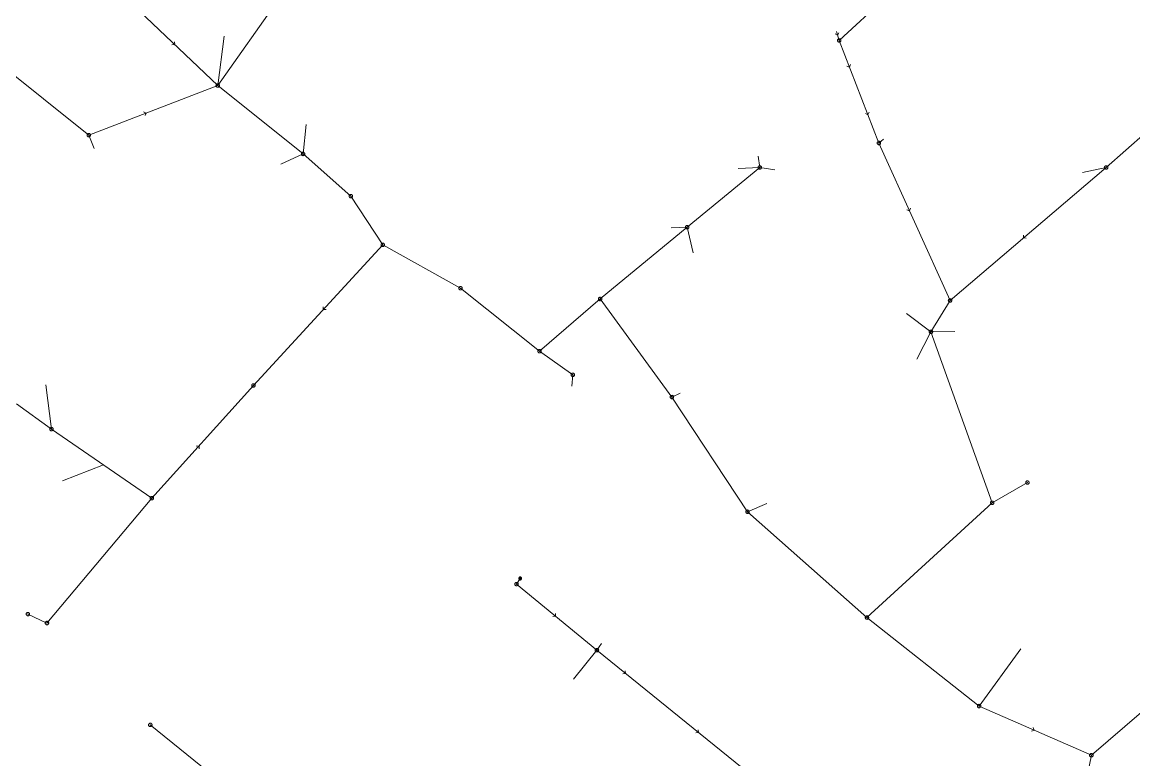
# Model space of a CAD drawing. Header units: metres. Extents: x 25504150 to 25508618, y 6694193 to 6702753.
# Drawn here: x 25504445 to 25504740.4, y 6695998.1 to 6696194 of the extents above; entities that cross this region are included whole.
import ezdxf

# ---------------------------------------------------------------- set-up
doc = ezdxf.new("R2010")
doc.units = ezdxf.units.M
for name, pattern in [('Sewer_node', [0]), ('Viemariputket', [0]), ('Viemarivarusteet', [0])]:
    doc.linetypes.add(name, pattern=pattern)
for name, color, linetype, lineweight in [('Sewer_node', 7, 'Sewer_node', 0), ('Viemariputket', 7, 'Viemariputket', 0), ('Viemarivarusteet', 7, 'Viemarivarusteet', 0)]:
    doc.layers.add(name, color=color, linetype=linetype, lineweight=lineweight)

msp = doc.modelspace()

# ---------------------------------------------------------------- linework, layer by layer
at = {"layer": 'Sewer_node', "color": 46, "linetype": 'Continuous', "true_color": 0x7f5f00, "flags": 128}
for points in [[(25504484.81, 6696188.04), (25504485.56, 6696188.08), (25504485.53, 6696188.82)], [(25504661.01, 6696190.9), (25504661.69, 6696190.57), (25504662.02, 6696191.23)], [(25504664.16, 6696182.39), (25504664.86, 6696182.11), (25504665.14, 6696182.79)], [(25504477.66, 6696169.22), (25504477.95, 6696169.9), (25504477.28, 6696170.21)], [(25504669.05, 6696169.74), (25504669.75, 6696169.46), (25504670.04, 6696170.14)], [(25504680.05, 6696144.2), (25504680.76, 6696143.95), (25504681.01, 6696144.65)], [(25504711.08, 6696137.45), (25504711.04, 6696136.7), (25504711.78, 6696136.65)], [(25504524.97, 6696118.44), (25504525.01, 6696117.69), (25504525.75, 6696117.72)], [(25504492.05, 6696080.72), (25504492.01, 6696081.47), (25504491.26, 6696081.43)], [(25504586.02, 6696036.11), (25504586.77, 6696036.19), (25504586.7, 6696036.93)], [(25504604.62, 6696020.91), (25504605.36, 6696020.99), (25504605.28, 6696021.73)], [(25504623.98, 6696005.22), (25504624.72, 6696005.31), (25504624.64, 6696006.05)], [(25504713.19, 6696005.66), (25504713.89, 6696005.94), (25504713.62, 6696006.63)]]:
    msp.add_lwpolyline(points, dxfattribs=at)
for points, elevation in [([(25504662.58, 6696189.18), (25504662.57, 6696189.25), (25504662.56, 6696189.32), (25504662.53, 6696189.39), (25504662.49, 6696189.45), (25504662.45, 6696189.51), (25504662.39, 6696189.55), (25504662.33, 6696189.59), (25504662.26, 6696189.62), (25504662.19, 6696189.63), (25504662.12, 6696189.64), (25504662.05, 6696189.63), (25504661.98, 6696189.62), (25504661.91, 6696189.59), (25504661.85, 6696189.55), (25504661.79, 6696189.51), (25504661.75, 6696189.45), (25504661.71, 6696189.39), (25504661.68, 6696189.32), (25504661.67, 6696189.25), (25504661.66, 6696189.18), (25504661.67, 6696189.11), (25504661.68, 6696189.04), (25504661.71, 6696188.97), (25504661.75, 6696188.91), (25504661.79, 6696188.85), (25504661.85, 6696188.81), (25504661.91, 6696188.77), (25504661.98, 6696188.74), (25504662.05, 6696188.73), (25504662.12, 6696188.72), (25504662.19, 6696188.73), (25504662.26, 6696188.74), (25504662.33, 6696188.77), (25504662.39, 6696188.81), (25504662.45, 6696188.85), (25504662.49, 6696188.91), (25504662.53, 6696188.97), (25504662.56, 6696189.04), (25504662.57, 6696189.11)], 46.3), ([(25504497.44, 6696177.22), (25504497.43, 6696177.29), (25504497.42, 6696177.36), (25504497.39, 6696177.43), (25504497.35, 6696177.49), (25504497.31, 6696177.55), (25504497.25, 6696177.59), (25504497.19, 6696177.63), (25504497.12, 6696177.66), (25504497.05, 6696177.67), (25504496.98, 6696177.68), (25504496.91, 6696177.67), (25504496.84, 6696177.66), (25504496.77, 6696177.63), (25504496.71, 6696177.59), (25504496.65, 6696177.55), (25504496.61, 6696177.49), (25504496.57, 6696177.43), (25504496.54, 6696177.36), (25504496.53, 6696177.29), (25504496.52, 6696177.22), (25504496.53, 6696177.15), (25504496.54, 6696177.08), (25504496.57, 6696177.01), (25504496.61, 6696176.95), (25504496.65, 6696176.89), (25504496.71, 6696176.85), (25504496.77, 6696176.81), (25504496.84, 6696176.78), (25504496.91, 6696176.77), (25504496.98, 6696176.76), (25504497.05, 6696176.77), (25504497.12, 6696176.78), (25504497.19, 6696176.81), (25504497.25, 6696176.85), (25504497.31, 6696176.89), (25504497.35, 6696176.95), (25504497.39, 6696177.01), (25504497.42, 6696177.08), (25504497.43, 6696177.15)], 46.41), ([(25504463.18, 6696164.04), (25504463.17, 6696164.11), (25504463.16, 6696164.18), (25504463.13, 6696164.25), (25504463.09, 6696164.31), (25504463.05, 6696164.37), (25504462.99, 6696164.41), (25504462.93, 6696164.45), (25504462.86, 6696164.48), (25504462.79, 6696164.49), (25504462.72, 6696164.5), (25504462.65, 6696164.49), (25504462.58, 6696164.48), (25504462.51, 6696164.45), (25504462.45, 6696164.41), (25504462.39, 6696164.37), (25504462.35, 6696164.31), (25504462.31, 6696164.25), (25504462.28, 6696164.18), (25504462.27, 6696164.11), (25504462.26, 6696164.04), (25504462.27, 6696163.97), (25504462.28, 6696163.9), (25504462.31, 6696163.83), (25504462.35, 6696163.77), (25504462.39, 6696163.71), (25504462.45, 6696163.67), (25504462.51, 6696163.63), (25504462.58, 6696163.6), (25504462.65, 6696163.59), (25504462.72, 6696163.58), (25504462.79, 6696163.59), (25504462.86, 6696163.6), (25504462.93, 6696163.63), (25504462.99, 6696163.67), (25504463.05, 6696163.71), (25504463.09, 6696163.77), (25504463.13, 6696163.83), (25504463.16, 6696163.9), (25504463.17, 6696163.97)], 47.55), ([(25504673.12, 6696161.93), (25504673.11, 6696162), (25504673.1, 6696162.07), (25504673.07, 6696162.14), (25504673.03, 6696162.2), (25504672.99, 6696162.26), (25504672.93, 6696162.3), (25504672.87, 6696162.34), (25504672.8, 6696162.37), (25504672.73, 6696162.38), (25504672.66, 6696162.39), (25504672.59, 6696162.38), (25504672.52, 6696162.37), (25504672.45, 6696162.34), (25504672.39, 6696162.3), (25504672.33, 6696162.26), (25504672.29, 6696162.2), (25504672.25, 6696162.14), (25504672.22, 6696162.07), (25504672.21, 6696162), (25504672.2, 6696161.93), (25504672.21, 6696161.86), (25504672.22, 6696161.79), (25504672.25, 6696161.72), (25504672.29, 6696161.66), (25504672.33, 6696161.6), (25504672.39, 6696161.56), (25504672.45, 6696161.52), (25504672.52, 6696161.49), (25504672.59, 6696161.48), (25504672.66, 6696161.47), (25504672.73, 6696161.48), (25504672.8, 6696161.49), (25504672.87, 6696161.52), (25504672.93, 6696161.56), (25504672.99, 6696161.6), (25504673.03, 6696161.66), (25504673.07, 6696161.72), (25504673.1, 6696161.79), (25504673.11, 6696161.86)], 45.23), ([(25504520.12, 6696159.02), (25504520.11, 6696159.09), (25504520.1, 6696159.16), (25504520.07, 6696159.23), (25504520.03, 6696159.29), (25504519.99, 6696159.35), (25504519.93, 6696159.39), (25504519.87, 6696159.43), (25504519.8, 6696159.46), (25504519.73, 6696159.47), (25504519.66, 6696159.48), (25504519.59, 6696159.47), (25504519.52, 6696159.46), (25504519.45, 6696159.43), (25504519.39, 6696159.39), (25504519.33, 6696159.35), (25504519.29, 6696159.29), (25504519.25, 6696159.23), (25504519.22, 6696159.16), (25504519.21, 6696159.09), (25504519.2, 6696159.02), (25504519.21, 6696158.95), (25504519.22, 6696158.88), (25504519.25, 6696158.81), (25504519.29, 6696158.75), (25504519.33, 6696158.69), (25504519.39, 6696158.65), (25504519.45, 6696158.61), (25504519.52, 6696158.58), (25504519.59, 6696158.57), (25504519.66, 6696158.56), (25504519.73, 6696158.57), (25504519.8, 6696158.58), (25504519.87, 6696158.61), (25504519.93, 6696158.65), (25504519.99, 6696158.69), (25504520.03, 6696158.75), (25504520.07, 6696158.81), (25504520.1, 6696158.88), (25504520.11, 6696158.95)], 45.8), ([(25504641.46, 6696155.44), (25504641.45, 6696155.51), (25504641.44, 6696155.58), (25504641.41, 6696155.65), (25504641.37, 6696155.71), (25504641.33, 6696155.77), (25504641.27, 6696155.81), (25504641.21, 6696155.85), (25504641.14, 6696155.88), (25504641.07, 6696155.89), (25504641, 6696155.9), (25504640.93, 6696155.89), (25504640.86, 6696155.88), (25504640.79, 6696155.85), (25504640.73, 6696155.81), (25504640.67, 6696155.77), (25504640.63, 6696155.71), (25504640.59, 6696155.65), (25504640.56, 6696155.58), (25504640.55, 6696155.51), (25504640.54, 6696155.44), (25504640.55, 6696155.37), (25504640.56, 6696155.3), (25504640.59, 6696155.23), (25504640.63, 6696155.17), (25504640.67, 6696155.11), (25504640.73, 6696155.07), (25504640.79, 6696155.03), (25504640.86, 6696155), (25504640.93, 6696154.99), (25504641, 6696154.98), (25504641.07, 6696154.99), (25504641.14, 6696155), (25504641.21, 6696155.03), (25504641.27, 6696155.07), (25504641.33, 6696155.11), (25504641.37, 6696155.17), (25504641.41, 6696155.23), (25504641.44, 6696155.3), (25504641.45, 6696155.37)], 45.12), ([(25504733.51, 6696155.45), (25504733.5, 6696155.52), (25504733.49, 6696155.59), (25504733.46, 6696155.66), (25504733.42, 6696155.72), (25504733.38, 6696155.78), (25504733.32, 6696155.82), (25504733.26, 6696155.86), (25504733.19, 6696155.89), (25504733.12, 6696155.9), (25504733.05, 6696155.91), (25504732.98, 6696155.9), (25504732.91, 6696155.89), (25504732.84, 6696155.86), (25504732.78, 6696155.82), (25504732.72, 6696155.78), (25504732.68, 6696155.72), (25504732.64, 6696155.66), (25504732.61, 6696155.59), (25504732.6, 6696155.52), (25504732.59, 6696155.45), (25504732.6, 6696155.38), (25504732.61, 6696155.31), (25504732.64, 6696155.24), (25504732.68, 6696155.18), (25504732.72, 6696155.12), (25504732.78, 6696155.08), (25504732.84, 6696155.04), (25504732.91, 6696155.01), (25504732.98, 6696155), (25504733.05, 6696154.99), (25504733.12, 6696155), (25504733.19, 6696155.01), (25504733.26, 6696155.04), (25504733.32, 6696155.08), (25504733.38, 6696155.12), (25504733.42, 6696155.18), (25504733.46, 6696155.24), (25504733.49, 6696155.31), (25504733.5, 6696155.38)], 44.71), ([(25504532.83, 6696147.8), (25504532.82, 6696147.87), (25504532.81, 6696147.94), (25504532.78, 6696148.01), (25504532.74, 6696148.07), (25504532.7, 6696148.13), (25504532.64, 6696148.17), (25504532.58, 6696148.21), (25504532.51, 6696148.24), (25504532.44, 6696148.25), (25504532.37, 6696148.26), (25504532.3, 6696148.25), (25504532.23, 6696148.24), (25504532.16, 6696148.21), (25504532.1, 6696148.17), (25504532.04, 6696148.13), (25504532, 6696148.07), (25504531.96, 6696148.01), (25504531.93, 6696147.94), (25504531.92, 6696147.87), (25504531.91, 6696147.8), (25504531.92, 6696147.73), (25504531.93, 6696147.66), (25504531.96, 6696147.59), (25504532, 6696147.53), (25504532.04, 6696147.47), (25504532.1, 6696147.43), (25504532.16, 6696147.39), (25504532.23, 6696147.36), (25504532.3, 6696147.35), (25504532.37, 6696147.34), (25504532.44, 6696147.35), (25504532.51, 6696147.36), (25504532.58, 6696147.39), (25504532.64, 6696147.43), (25504532.7, 6696147.47), (25504532.74, 6696147.53), (25504532.78, 6696147.59), (25504532.81, 6696147.66), (25504532.82, 6696147.73)], 45.45), ([(25504622.15, 6696139.56), (25504622.14, 6696139.63), (25504622.13, 6696139.7), (25504622.1, 6696139.77), (25504622.06, 6696139.83), (25504622.02, 6696139.89), (25504621.96, 6696139.93), (25504621.9, 6696139.97), (25504621.83, 6696140), (25504621.76, 6696140.01), (25504621.69, 6696140.02), (25504621.62, 6696140.01), (25504621.55, 6696140), (25504621.48, 6696139.97), (25504621.42, 6696139.93), (25504621.36, 6696139.89), (25504621.32, 6696139.83), (25504621.28, 6696139.77), (25504621.25, 6696139.7), (25504621.24, 6696139.63), (25504621.23, 6696139.56), (25504621.24, 6696139.49), (25504621.25, 6696139.42), (25504621.28, 6696139.35), (25504621.32, 6696139.29), (25504621.36, 6696139.23), (25504621.42, 6696139.19), (25504621.48, 6696139.15), (25504621.55, 6696139.12), (25504621.62, 6696139.11), (25504621.69, 6696139.1), (25504621.76, 6696139.11), (25504621.83, 6696139.12), (25504621.9, 6696139.15), (25504621.96, 6696139.19), (25504622.02, 6696139.23), (25504622.06, 6696139.29), (25504622.1, 6696139.35), (25504622.13, 6696139.42), (25504622.14, 6696139.49)], 44.68), ([(25504541.29, 6696134.89), (25504541.28, 6696134.96), (25504541.27, 6696135.03), (25504541.24, 6696135.1), (25504541.2, 6696135.16), (25504541.16, 6696135.22), (25504541.1, 6696135.26), (25504541.04, 6696135.3), (25504540.97, 6696135.33), (25504540.9, 6696135.34), (25504540.83, 6696135.35), (25504540.76, 6696135.34), (25504540.69, 6696135.33), (25504540.62, 6696135.3), (25504540.56, 6696135.26), (25504540.5, 6696135.22), (25504540.46, 6696135.16), (25504540.42, 6696135.1), (25504540.39, 6696135.03), (25504540.38, 6696134.96), (25504540.37, 6696134.89), (25504540.38, 6696134.82), (25504540.39, 6696134.75), (25504540.42, 6696134.68), (25504540.46, 6696134.62), (25504540.5, 6696134.56), (25504540.56, 6696134.52), (25504540.62, 6696134.48), (25504540.69, 6696134.45), (25504540.76, 6696134.44), (25504540.83, 6696134.43), (25504540.9, 6696134.44), (25504540.97, 6696134.45), (25504541.04, 6696134.48), (25504541.1, 6696134.52), (25504541.16, 6696134.56), (25504541.2, 6696134.62), (25504541.24, 6696134.68), (25504541.27, 6696134.75), (25504541.28, 6696134.82)], 45.36), ([(25504561.94, 6696123.34), (25504561.93, 6696123.41), (25504561.92, 6696123.48), (25504561.89, 6696123.55), (25504561.85, 6696123.61), (25504561.81, 6696123.67), (25504561.75, 6696123.71), (25504561.69, 6696123.75), (25504561.62, 6696123.78), (25504561.55, 6696123.79), (25504561.48, 6696123.8), (25504561.41, 6696123.79), (25504561.34, 6696123.78), (25504561.27, 6696123.75), (25504561.21, 6696123.71), (25504561.15, 6696123.67), (25504561.11, 6696123.61), (25504561.07, 6696123.55), (25504561.04, 6696123.48), (25504561.03, 6696123.41), (25504561.02, 6696123.34), (25504561.03, 6696123.27), (25504561.04, 6696123.2), (25504561.07, 6696123.13), (25504561.11, 6696123.07), (25504561.15, 6696123.01), (25504561.21, 6696122.97), (25504561.27, 6696122.93), (25504561.34, 6696122.9), (25504561.41, 6696122.89), (25504561.48, 6696122.88), (25504561.55, 6696122.89), (25504561.62, 6696122.9), (25504561.69, 6696122.93), (25504561.75, 6696122.97), (25504561.81, 6696123.01), (25504561.85, 6696123.07), (25504561.89, 6696123.13), (25504561.92, 6696123.2), (25504561.93, 6696123.27)], 43.68), ([(25504599.03, 6696120.49), (25504599.02, 6696120.56), (25504599.01, 6696120.63), (25504598.98, 6696120.7), (25504598.94, 6696120.76), (25504598.9, 6696120.82), (25504598.84, 6696120.86), (25504598.78, 6696120.9), (25504598.71, 6696120.93), (25504598.64, 6696120.94), (25504598.57, 6696120.95), (25504598.5, 6696120.94), (25504598.43, 6696120.93), (25504598.36, 6696120.9), (25504598.3, 6696120.86), (25504598.24, 6696120.82), (25504598.2, 6696120.76), (25504598.16, 6696120.7), (25504598.13, 6696120.63), (25504598.12, 6696120.56), (25504598.11, 6696120.49), (25504598.12, 6696120.42), (25504598.13, 6696120.35), (25504598.16, 6696120.28), (25504598.2, 6696120.22), (25504598.24, 6696120.16), (25504598.3, 6696120.12), (25504598.36, 6696120.08), (25504598.43, 6696120.05), (25504598.5, 6696120.04), (25504598.57, 6696120.03), (25504598.64, 6696120.04), (25504598.71, 6696120.05), (25504598.78, 6696120.08), (25504598.84, 6696120.12), (25504598.9, 6696120.16), (25504598.94, 6696120.22), (25504598.98, 6696120.28), (25504599.01, 6696120.35), (25504599.02, 6696120.42)], 43.49), ([(25504692.02, 6696120.1), (25504692.01, 6696120.17), (25504692, 6696120.24), (25504691.97, 6696120.31), (25504691.93, 6696120.37), (25504691.89, 6696120.43), (25504691.83, 6696120.47), (25504691.77, 6696120.51), (25504691.7, 6696120.54), (25504691.63, 6696120.55), (25504691.56, 6696120.56), (25504691.49, 6696120.55), (25504691.42, 6696120.54), (25504691.35, 6696120.51), (25504691.29, 6696120.47), (25504691.23, 6696120.43), (25504691.19, 6696120.37), (25504691.15, 6696120.31), (25504691.12, 6696120.24), (25504691.11, 6696120.17), (25504691.1, 6696120.1), (25504691.11, 6696120.03), (25504691.12, 6696119.96), (25504691.15, 6696119.89), (25504691.19, 6696119.83), (25504691.23, 6696119.77), (25504691.29, 6696119.73), (25504691.35, 6696119.69), (25504691.42, 6696119.66), (25504691.49, 6696119.65), (25504691.56, 6696119.64), (25504691.63, 6696119.65), (25504691.7, 6696119.66), (25504691.77, 6696119.69), (25504691.83, 6696119.73), (25504691.89, 6696119.77), (25504691.93, 6696119.83), (25504691.97, 6696119.89), (25504692, 6696119.96), (25504692.01, 6696120.03)], 43.97), ([(25504686.95, 6696111.78), (25504686.94, 6696111.85), (25504686.93, 6696111.92), (25504686.9, 6696111.99), (25504686.86, 6696112.05), (25504686.82, 6696112.11), (25504686.76, 6696112.15), (25504686.7, 6696112.19), (25504686.63, 6696112.22), (25504686.56, 6696112.23), (25504686.49, 6696112.24), (25504686.42, 6696112.23), (25504686.35, 6696112.22), (25504686.28, 6696112.19), (25504686.22, 6696112.15), (25504686.16, 6696112.11), (25504686.12, 6696112.05), (25504686.08, 6696111.99), (25504686.05, 6696111.92), (25504686.04, 6696111.85), (25504686.03, 6696111.78), (25504686.04, 6696111.71), (25504686.05, 6696111.64), (25504686.08, 6696111.57), (25504686.12, 6696111.51), (25504686.16, 6696111.45), (25504686.22, 6696111.41), (25504686.28, 6696111.37), (25504686.35, 6696111.34), (25504686.42, 6696111.33), (25504686.49, 6696111.32), (25504686.56, 6696111.33), (25504686.63, 6696111.34), (25504686.7, 6696111.37), (25504686.76, 6696111.41), (25504686.82, 6696111.45), (25504686.86, 6696111.51), (25504686.9, 6696111.57), (25504686.93, 6696111.64), (25504686.94, 6696111.71)], 43.61), ([(25504582.95, 6696106.63), (25504582.94, 6696106.7), (25504582.93, 6696106.77), (25504582.9, 6696106.84), (25504582.86, 6696106.9), (25504582.82, 6696106.96), (25504582.76, 6696107), (25504582.7, 6696107.04), (25504582.63, 6696107.07), (25504582.56, 6696107.08), (25504582.49, 6696107.09), (25504582.42, 6696107.08), (25504582.35, 6696107.07), (25504582.28, 6696107.04), (25504582.22, 6696107), (25504582.16, 6696106.96), (25504582.12, 6696106.9), (25504582.08, 6696106.84), (25504582.05, 6696106.77), (25504582.04, 6696106.7), (25504582.03, 6696106.63), (25504582.04, 6696106.56), (25504582.05, 6696106.49), (25504582.08, 6696106.42), (25504582.12, 6696106.36), (25504582.16, 6696106.3), (25504582.22, 6696106.26), (25504582.28, 6696106.22), (25504582.35, 6696106.19), (25504582.42, 6696106.18), (25504582.49, 6696106.17), (25504582.56, 6696106.18), (25504582.63, 6696106.19), (25504582.7, 6696106.22), (25504582.76, 6696106.26), (25504582.82, 6696106.3), (25504582.86, 6696106.36), (25504582.9, 6696106.42), (25504582.93, 6696106.49), (25504582.94, 6696106.56)], 43.49), ([(25504591.8, 6696100.33), (25504591.79, 6696100.4), (25504591.78, 6696100.47), (25504591.75, 6696100.54), (25504591.71, 6696100.6), (25504591.67, 6696100.66), (25504591.61, 6696100.7), (25504591.55, 6696100.74), (25504591.48, 6696100.77), (25504591.41, 6696100.78), (25504591.34, 6696100.79), (25504591.27, 6696100.78), (25504591.2, 6696100.77), (25504591.13, 6696100.74), (25504591.07, 6696100.7), (25504591.01, 6696100.66), (25504590.97, 6696100.6), (25504590.93, 6696100.54), (25504590.9, 6696100.47), (25504590.89, 6696100.4), (25504590.88, 6696100.33), (25504590.89, 6696100.26), (25504590.9, 6696100.19), (25504590.93, 6696100.12), (25504590.97, 6696100.06), (25504591.01, 6696100), (25504591.07, 6696099.96), (25504591.13, 6696099.92), (25504591.2, 6696099.89), (25504591.27, 6696099.88), (25504591.34, 6696099.87), (25504591.41, 6696099.88), (25504591.48, 6696099.89), (25504591.55, 6696099.92), (25504591.61, 6696099.96), (25504591.67, 6696100), (25504591.71, 6696100.06), (25504591.75, 6696100.12), (25504591.78, 6696100.19), (25504591.79, 6696100.26)], 43.4), ([(25504506.93, 6696097.52), (25504506.92, 6696097.59), (25504506.91, 6696097.66), (25504506.88, 6696097.73), (25504506.84, 6696097.79), (25504506.8, 6696097.85), (25504506.74, 6696097.89), (25504506.68, 6696097.93), (25504506.61, 6696097.96), (25504506.54, 6696097.97), (25504506.47, 6696097.98), (25504506.4, 6696097.97), (25504506.33, 6696097.96), (25504506.26, 6696097.93), (25504506.2, 6696097.89), (25504506.14, 6696097.85), (25504506.1, 6696097.79), (25504506.06, 6696097.73), (25504506.03, 6696097.66), (25504506.02, 6696097.59), (25504506.01, 6696097.52), (25504506.02, 6696097.45), (25504506.03, 6696097.38), (25504506.06, 6696097.31), (25504506.1, 6696097.25), (25504506.14, 6696097.19), (25504506.2, 6696097.15), (25504506.26, 6696097.11), (25504506.33, 6696097.08), (25504506.4, 6696097.07), (25504506.47, 6696097.06), (25504506.54, 6696097.07), (25504506.61, 6696097.08), (25504506.68, 6696097.11), (25504506.74, 6696097.15), (25504506.8, 6696097.19), (25504506.84, 6696097.25), (25504506.88, 6696097.31), (25504506.91, 6696097.38), (25504506.92, 6696097.45)], 45.7), ([(25504618.13, 6696094.44), (25504618.12, 6696094.51), (25504618.11, 6696094.58), (25504618.08, 6696094.65), (25504618.04, 6696094.71), (25504618, 6696094.77), (25504617.94, 6696094.81), (25504617.88, 6696094.85), (25504617.81, 6696094.88), (25504617.74, 6696094.89), (25504617.67, 6696094.9), (25504617.6, 6696094.89), (25504617.53, 6696094.88), (25504617.46, 6696094.85), (25504617.4, 6696094.81), (25504617.34, 6696094.77), (25504617.3, 6696094.71), (25504617.26, 6696094.65), (25504617.23, 6696094.58), (25504617.22, 6696094.51), (25504617.21, 6696094.44), (25504617.22, 6696094.37), (25504617.23, 6696094.3), (25504617.26, 6696094.23), (25504617.3, 6696094.17), (25504617.34, 6696094.11), (25504617.4, 6696094.07), (25504617.46, 6696094.03), (25504617.53, 6696094), (25504617.6, 6696093.99), (25504617.67, 6696093.98), (25504617.74, 6696093.99), (25504617.81, 6696094), (25504617.88, 6696094.03), (25504617.94, 6696094.07), (25504618, 6696094.11), (25504618.04, 6696094.17), (25504618.08, 6696094.23), (25504618.11, 6696094.3), (25504618.12, 6696094.37)], 45.29), ([(25504453.26, 6696085.92), (25504453.25, 6696085.99), (25504453.24, 6696086.06), (25504453.21, 6696086.13), (25504453.17, 6696086.19), (25504453.13, 6696086.25), (25504453.07, 6696086.29), (25504453.01, 6696086.33), (25504452.94, 6696086.36), (25504452.87, 6696086.37), (25504452.8, 6696086.38), (25504452.73, 6696086.37), (25504452.66, 6696086.36), (25504452.59, 6696086.33), (25504452.53, 6696086.29), (25504452.47, 6696086.25), (25504452.43, 6696086.19), (25504452.39, 6696086.13), (25504452.36, 6696086.06), (25504452.35, 6696085.99), (25504452.34, 6696085.92), (25504452.35, 6696085.85), (25504452.36, 6696085.78), (25504452.39, 6696085.71), (25504452.43, 6696085.65), (25504452.47, 6696085.59), (25504452.53, 6696085.55), (25504452.59, 6696085.51), (25504452.66, 6696085.48), (25504452.73, 6696085.47), (25504452.8, 6696085.46), (25504452.87, 6696085.47), (25504452.94, 6696085.48), (25504453.01, 6696085.51), (25504453.07, 6696085.55), (25504453.13, 6696085.59), (25504453.17, 6696085.65), (25504453.21, 6696085.71), (25504453.24, 6696085.78), (25504453.25, 6696085.85)], 48.04), ([(25504712.57, 6696071.71), (25504712.56, 6696071.78), (25504712.55, 6696071.85), (25504712.52, 6696071.92), (25504712.48, 6696071.98), (25504712.44, 6696072.04), (25504712.38, 6696072.08), (25504712.32, 6696072.12), (25504712.25, 6696072.15), (25504712.18, 6696072.16), (25504712.11, 6696072.17), (25504712.04, 6696072.16), (25504711.97, 6696072.15), (25504711.9, 6696072.12), (25504711.84, 6696072.08), (25504711.78, 6696072.04), (25504711.74, 6696071.98), (25504711.7, 6696071.92), (25504711.67, 6696071.85), (25504711.66, 6696071.78), (25504711.65, 6696071.71), (25504711.66, 6696071.64), (25504711.67, 6696071.57), (25504711.7, 6696071.5), (25504711.74, 6696071.44), (25504711.78, 6696071.38), (25504711.84, 6696071.34), (25504711.9, 6696071.3), (25504711.97, 6696071.27), (25504712.04, 6696071.26), (25504712.11, 6696071.25), (25504712.18, 6696071.26), (25504712.25, 6696071.27), (25504712.32, 6696071.3), (25504712.38, 6696071.34), (25504712.44, 6696071.38), (25504712.48, 6696071.44), (25504712.52, 6696071.5), (25504712.55, 6696071.57), (25504712.56, 6696071.64)], 42.25), ([(25504479.94, 6696067.57), (25504479.93, 6696067.64), (25504479.92, 6696067.71), (25504479.89, 6696067.78), (25504479.85, 6696067.84), (25504479.81, 6696067.9), (25504479.75, 6696067.94), (25504479.69, 6696067.98), (25504479.62, 6696068.01), (25504479.55, 6696068.02), (25504479.48, 6696068.03), (25504479.41, 6696068.02), (25504479.34, 6696068.01), (25504479.27, 6696067.98), (25504479.21, 6696067.94), (25504479.15, 6696067.9), (25504479.11, 6696067.84), (25504479.07, 6696067.78), (25504479.04, 6696067.71), (25504479.03, 6696067.64), (25504479.02, 6696067.57), (25504479.03, 6696067.5), (25504479.04, 6696067.43), (25504479.07, 6696067.36), (25504479.11, 6696067.3), (25504479.15, 6696067.24), (25504479.21, 6696067.2), (25504479.27, 6696067.16), (25504479.34, 6696067.13), (25504479.41, 6696067.12), (25504479.48, 6696067.11), (25504479.55, 6696067.12), (25504479.62, 6696067.13), (25504479.69, 6696067.16), (25504479.75, 6696067.2), (25504479.81, 6696067.24), (25504479.85, 6696067.3), (25504479.89, 6696067.36), (25504479.92, 6696067.43), (25504479.93, 6696067.5)], 47.08), ([(25504638.22, 6696063.97), (25504638.21, 6696064.04), (25504638.2, 6696064.11), (25504638.17, 6696064.18), (25504638.13, 6696064.24), (25504638.09, 6696064.3), (25504638.03, 6696064.34), (25504637.97, 6696064.38), (25504637.9, 6696064.41), (25504637.83, 6696064.42), (25504637.76, 6696064.43), (25504637.69, 6696064.42), (25504637.62, 6696064.41), (25504637.55, 6696064.38), (25504637.49, 6696064.34), (25504637.43, 6696064.3), (25504637.39, 6696064.24), (25504637.35, 6696064.18), (25504637.32, 6696064.11), (25504637.31, 6696064.04), (25504637.3, 6696063.97), (25504637.31, 6696063.9), (25504637.32, 6696063.83), (25504637.35, 6696063.76), (25504637.39, 6696063.7), (25504637.43, 6696063.64), (25504637.49, 6696063.6), (25504637.55, 6696063.56), (25504637.62, 6696063.53), (25504637.69, 6696063.52), (25504637.76, 6696063.51), (25504637.83, 6696063.52), (25504637.9, 6696063.53), (25504637.97, 6696063.56), (25504638.03, 6696063.6), (25504638.09, 6696063.64), (25504638.13, 6696063.7), (25504638.17, 6696063.76), (25504638.2, 6696063.83), (25504638.21, 6696063.9)], 44.93), ([(25504703.22, 6696066.35), (25504703.21, 6696066.42), (25504703.2, 6696066.49), (25504703.17, 6696066.56), (25504703.13, 6696066.62), (25504703.09, 6696066.68), (25504703.03, 6696066.72), (25504702.97, 6696066.76), (25504702.9, 6696066.79), (25504702.83, 6696066.8), (25504702.76, 6696066.81), (25504702.69, 6696066.8), (25504702.62, 6696066.79), (25504702.55, 6696066.76), (25504702.49, 6696066.72), (25504702.43, 6696066.68), (25504702.39, 6696066.62), (25504702.35, 6696066.56), (25504702.32, 6696066.49), (25504702.31, 6696066.42), (25504702.3, 6696066.35), (25504702.31, 6696066.28), (25504702.32, 6696066.21), (25504702.35, 6696066.14), (25504702.39, 6696066.08), (25504702.43, 6696066.02), (25504702.49, 6696065.98), (25504702.55, 6696065.94), (25504702.62, 6696065.91), (25504702.69, 6696065.9), (25504702.76, 6696065.89), (25504702.83, 6696065.9), (25504702.9, 6696065.91), (25504702.97, 6696065.94), (25504703.03, 6696065.98), (25504703.09, 6696066.02), (25504703.13, 6696066.08), (25504703.17, 6696066.14), (25504703.2, 6696066.21), (25504703.21, 6696066.28)], 41.94), ([(25504576.82, 6696044.75), (25504576.81, 6696044.82), (25504576.8, 6696044.89), (25504576.77, 6696044.96), (25504576.73, 6696045.02), (25504576.69, 6696045.08), (25504576.63, 6696045.12), (25504576.57, 6696045.16), (25504576.5, 6696045.19), (25504576.43, 6696045.2), (25504576.36, 6696045.21), (25504576.29, 6696045.2), (25504576.22, 6696045.19), (25504576.15, 6696045.16), (25504576.09, 6696045.12), (25504576.03, 6696045.08), (25504575.99, 6696045.02), (25504575.95, 6696044.96), (25504575.92, 6696044.89), (25504575.91, 6696044.82), (25504575.9, 6696044.75), (25504575.91, 6696044.68), (25504575.92, 6696044.61), (25504575.95, 6696044.54), (25504575.99, 6696044.48), (25504576.03, 6696044.42), (25504576.09, 6696044.38), (25504576.15, 6696044.34), (25504576.22, 6696044.31), (25504576.29, 6696044.3), (25504576.36, 6696044.29), (25504576.43, 6696044.3), (25504576.5, 6696044.31), (25504576.57, 6696044.34), (25504576.63, 6696044.38), (25504576.69, 6696044.42), (25504576.73, 6696044.48), (25504576.77, 6696044.54), (25504576.8, 6696044.61), (25504576.81, 6696044.68)], 44.72), ([(25504447.01, 6696036.78), (25504447, 6696036.85), (25504446.99, 6696036.92), (25504446.96, 6696036.99), (25504446.92, 6696037.05), (25504446.88, 6696037.11), (25504446.82, 6696037.15), (25504446.76, 6696037.19), (25504446.69, 6696037.22), (25504446.62, 6696037.23), (25504446.55, 6696037.24), (25504446.48, 6696037.23), (25504446.41, 6696037.22), (25504446.34, 6696037.19), (25504446.28, 6696037.15), (25504446.22, 6696037.11), (25504446.18, 6696037.05), (25504446.14, 6696036.99), (25504446.11, 6696036.92), (25504446.1, 6696036.85), (25504446.09, 6696036.78), (25504446.1, 6696036.71), (25504446.11, 6696036.64), (25504446.14, 6696036.57), (25504446.18, 6696036.51), (25504446.22, 6696036.45), (25504446.28, 6696036.41), (25504446.34, 6696036.37), (25504446.41, 6696036.34), (25504446.48, 6696036.33), (25504446.55, 6696036.32), (25504446.62, 6696036.33), (25504446.69, 6696036.34), (25504446.76, 6696036.37), (25504446.82, 6696036.41), (25504446.88, 6696036.45), (25504446.92, 6696036.51), (25504446.96, 6696036.57), (25504446.99, 6696036.64), (25504447, 6696036.71)], 49.44), ([(25504598.2, 6696027.17), (25504598.19, 6696027.24), (25504598.18, 6696027.31), (25504598.15, 6696027.38), (25504598.11, 6696027.44), (25504598.07, 6696027.5), (25504598.01, 6696027.54), (25504597.95, 6696027.58), (25504597.88, 6696027.61), (25504597.81, 6696027.62), (25504597.74, 6696027.63), (25504597.67, 6696027.62), (25504597.6, 6696027.61), (25504597.53, 6696027.58), (25504597.47, 6696027.54), (25504597.41, 6696027.5), (25504597.37, 6696027.44), (25504597.33, 6696027.38), (25504597.3, 6696027.31), (25504597.29, 6696027.24), (25504597.28, 6696027.17), (25504597.29, 6696027.1), (25504597.3, 6696027.03), (25504597.33, 6696026.96), (25504597.37, 6696026.9), (25504597.41, 6696026.84), (25504597.47, 6696026.8), (25504597.53, 6696026.76), (25504597.6, 6696026.73), (25504597.67, 6696026.72), (25504597.74, 6696026.71), (25504597.81, 6696026.72), (25504597.88, 6696026.73), (25504597.95, 6696026.76), (25504598.01, 6696026.8), (25504598.07, 6696026.84), (25504598.11, 6696026.9), (25504598.15, 6696026.96), (25504598.18, 6696027.03), (25504598.19, 6696027.1)], 43.42), ([(25504699.73, 6696012.34), (25504699.72, 6696012.41), (25504699.71, 6696012.48), (25504699.68, 6696012.55), (25504699.64, 6696012.61), (25504699.6, 6696012.67), (25504699.54, 6696012.71), (25504699.48, 6696012.75), (25504699.41, 6696012.78), (25504699.34, 6696012.79), (25504699.27, 6696012.8), (25504699.2, 6696012.79), (25504699.13, 6696012.78), (25504699.06, 6696012.75), (25504699, 6696012.71), (25504698.94, 6696012.67), (25504698.9, 6696012.61), (25504698.86, 6696012.55), (25504698.83, 6696012.48), (25504698.82, 6696012.41), (25504698.81, 6696012.34), (25504698.82, 6696012.27), (25504698.83, 6696012.2), (25504698.86, 6696012.13), (25504698.9, 6696012.07), (25504698.94, 6696012.01), (25504699, 6696011.97), (25504699.06, 6696011.93), (25504699.13, 6696011.9), (25504699.2, 6696011.89), (25504699.27, 6696011.88), (25504699.34, 6696011.89), (25504699.41, 6696011.9), (25504699.48, 6696011.93), (25504699.54, 6696011.97), (25504699.6, 6696012.01), (25504699.64, 6696012.07), (25504699.68, 6696012.13), (25504699.71, 6696012.2), (25504699.72, 6696012.27)], 39.81), ([(25504479.53, 6696007.33), (25504479.52, 6696007.4), (25504479.51, 6696007.47), (25504479.48, 6696007.54), (25504479.44, 6696007.6), (25504479.4, 6696007.66), (25504479.34, 6696007.7), (25504479.28, 6696007.74), (25504479.21, 6696007.77), (25504479.14, 6696007.78), (25504479.07, 6696007.79), (25504479, 6696007.78), (25504478.93, 6696007.77), (25504478.86, 6696007.74), (25504478.8, 6696007.7), (25504478.74, 6696007.66), (25504478.7, 6696007.6), (25504478.66, 6696007.54), (25504478.63, 6696007.47), (25504478.62, 6696007.4), (25504478.61, 6696007.33), (25504478.62, 6696007.26), (25504478.63, 6696007.19), (25504478.66, 6696007.12), (25504478.7, 6696007.06), (25504478.74, 6696007), (25504478.8, 6696006.96), (25504478.86, 6696006.92), (25504478.93, 6696006.89), (25504479, 6696006.88), (25504479.07, 6696006.87), (25504479.14, 6696006.88), (25504479.21, 6696006.89), (25504479.28, 6696006.92), (25504479.34, 6696006.96), (25504479.4, 6696007), (25504479.44, 6696007.06), (25504479.48, 6696007.12), (25504479.51, 6696007.19), (25504479.52, 6696007.26)], 46.12), ([(25504729.57, 6695999.27), (25504729.56, 6695999.34), (25504729.55, 6695999.42), (25504729.52, 6695999.48), (25504729.48, 6695999.55), (25504729.43, 6695999.6), (25504729.38, 6695999.65), (25504729.31, 6695999.69), (25504729.25, 6695999.72), (25504729.17, 6695999.73), (25504729.1, 6695999.74), (25504729.03, 6695999.73), (25504728.95, 6695999.72), (25504728.89, 6695999.69), (25504728.82, 6695999.65), (25504728.77, 6695999.6), (25504728.72, 6695999.55), (25504728.68, 6695999.48), (25504728.65, 6695999.42), (25504728.64, 6695999.34), (25504728.63, 6695999.27), (25504728.64, 6695999.2), (25504728.65, 6695999.12), (25504728.68, 6695999.06), (25504728.72, 6695998.99), (25504728.77, 6695998.94), (25504728.82, 6695998.89), (25504728.89, 6695998.85), (25504728.95, 6695998.82), (25504729.03, 6695998.81), (25504729.1, 6695998.8), (25504729.17, 6695998.81), (25504729.25, 6695998.82), (25504729.31, 6695998.85), (25504729.38, 6695998.89), (25504729.43, 6695998.94), (25504729.48, 6695998.99), (25504729.52, 6695999.06), (25504729.55, 6695999.12), (25504729.56, 6695999.2)], 36.84)]:
    msp.add_lwpolyline(points, close=True, dxfattribs=dict(at, elevation=elevation))
for points in [[(25504452.08, 6696034.39), (25504452.07, 6696034.46), (25504452.06, 6696034.54), (25504452.03, 6696034.6), (25504451.99, 6696034.67), (25504451.94, 6696034.72), (25504451.89, 6696034.77), (25504451.82, 6696034.81), (25504451.76, 6696034.84), (25504451.68, 6696034.85), (25504451.61, 6696034.86), (25504451.54, 6696034.85), (25504451.46, 6696034.84), (25504451.4, 6696034.81), (25504451.33, 6696034.77), (25504451.28, 6696034.72), (25504451.23, 6696034.67), (25504451.19, 6696034.6), (25504451.16, 6696034.54), (25504451.15, 6696034.46), (25504451.14, 6696034.39), (25504451.15, 6696034.32), (25504451.16, 6696034.24), (25504451.19, 6696034.18), (25504451.23, 6696034.11), (25504451.28, 6696034.06), (25504451.33, 6696034.01), (25504451.4, 6696033.97), (25504451.46, 6696033.94), (25504451.54, 6696033.93), (25504451.61, 6696033.92), (25504451.68, 6696033.93), (25504451.76, 6696033.94), (25504451.82, 6696033.97), (25504451.89, 6696034.01), (25504451.94, 6696034.06), (25504451.99, 6696034.11), (25504452.03, 6696034.18), (25504452.06, 6696034.24), (25504452.07, 6696034.32)], [(25504669.95, 6696035.84), (25504669.94, 6696035.91), (25504669.93, 6696035.98), (25504669.9, 6696036.05), (25504669.86, 6696036.11), (25504669.82, 6696036.17), (25504669.76, 6696036.21), (25504669.7, 6696036.25), (25504669.63, 6696036.28), (25504669.56, 6696036.29), (25504669.49, 6696036.3), (25504669.42, 6696036.29), (25504669.35, 6696036.28), (25504669.28, 6696036.25), (25504669.22, 6696036.21), (25504669.16, 6696036.17), (25504669.12, 6696036.11), (25504669.08, 6696036.05), (25504669.05, 6696035.98), (25504669.04, 6696035.91), (25504669.03, 6696035.84), (25504669.04, 6696035.77), (25504669.05, 6696035.7), (25504669.08, 6696035.63), (25504669.12, 6696035.57), (25504669.16, 6696035.51), (25504669.22, 6696035.47), (25504669.28, 6696035.43), (25504669.35, 6696035.4), (25504669.42, 6696035.39), (25504669.49, 6696035.38), (25504669.56, 6696035.39), (25504669.63, 6696035.4), (25504669.7, 6696035.43), (25504669.76, 6696035.47), (25504669.82, 6696035.51), (25504669.86, 6696035.57), (25504669.9, 6696035.63), (25504669.93, 6696035.7), (25504669.94, 6696035.77)]]:
    msp.add_lwpolyline(points, close=True, dxfattribs=at)
at = {"layer": 'Viemariputket', "color": 1, "linetype": 'Continuous', "lineweight": 15}
for p, q in [((25504496.98, 6696177.22, 44.39), (25504523.78, 6696215.14, 44.53)), ((25504662.16, 6696189.28), (25504686.04, 6696211.3)), ((25504476.19, 6696196.98, 45.16), (25504496.98, 6696177.22, 44.6)), ((25504662.12, 6696189.18), (25504661.39, 6696191.52)), ((25504496.98, 6696177.22, 44.66), (25504498.7, 6696190.33, 44.63)), ((25504672.66, 6696161.93), (25504662.12, 6696189.18)), ((25504462.72, 6696164.04), (25504435.46, 6696185.81)), ((25504496.98, 6696177.22, 44.45), (25504462.72, 6696164.04, 45.23)), ((25504519.66, 6696159.02, 43.81), (25504496.98, 6696177.22, 44.24)), ((25504519.66, 6696159.02), (25504520.46, 6696166.83)), ((25504462.72, 6696164.04), (25504464.12, 6696160.44)), ((25504672.66, 6696161.93, 43.9), (25504673.86, 6696162.98, 43.9)), ((25504672.66, 6696161.93), (25504691.56, 6696120.1)), ((25504733.05, 6696155.45, 42.87), (25504743.45, 6696164.6, 0.32)), ((25504519.66, 6696159.02, 43.59), (25504513.72, 6696156.35)), ((25504532.37, 6696147.8), (25504519.66, 6696159.02)), ((25504641, 6696155.44, 43.07), (25504640.58, 6696158.46)), ((25504621.69, 6696139.56, 42.06), (25504641, 6696155.44, 42.5)), ((25504641, 6696155.44, 43.48), (25504635.29, 6696155.15)), ((25504641, 6696155.44, 43.12), (25504645.04, 6696154.84)), ((25504691.56, 6696120.1, 0.32), (25504733.05, 6696155.45, 42.84)), ((25504733.05, 6696155.45, 43.07), (25504726.71, 6696154.1, 0.32)), ((25504540.83, 6696134.89), (25504532.37, 6696147.8)), ((25504598.57, 6696120.49), (25504621.69, 6696139.56, 42.03)), ((25504621.69, 6696139.56, 42.74), (25504617.43, 6696139.41)), ((25504621.69, 6696139.56, 42.69), (25504623.27, 6696132.74)), ((25504540.83, 6696134.89), (25504506.47, 6696097.52)), ((25504561.48, 6696123.34), (25504540.83, 6696134.89)), ((25504582.49, 6696106.63), (25504561.48, 6696123.34)), ((25504598.57, 6696120.49), (25504582.49, 6696106.63)), ((25504617.67, 6696094.44), (25504598.57, 6696120.49)), ((25504686.49, 6696111.78), (25504691.56, 6696120.1)), ((25504686.49, 6696111.78), (25504679.98, 6696116.63)), ((25504686.49, 6696111.78), (25504682.73, 6696104.49)), ((25504686.49, 6696111.78), (25504692.86, 6696111.89)), ((25504702.76, 6696066.35), (25504686.49, 6696111.78)), ((25504582.49, 6696106.63), (25504591.34, 6696100.33)), ((25504591.34, 6696100.33, 42.4), (25504591.11, 6696097.36)), ((25504452.8, 6696085.92), (25504451.27, 6696097.65)), ((25504506.47, 6696097.52), (25504479.48, 6696067.57)), ((25504617.67, 6696094.44), (25504619.82, 6696095.51)), ((25504637.76, 6696063.97), (25504617.67, 6696094.44)), ((25504452.8, 6696085.92), (25504443.53, 6696092.62)), ((25504479.48, 6696067.57), (25504452.8, 6696085.92)), ((25504466.61, 6696076.47), (25504455.7, 6696072.17)), ((25504702.76, 6696066.35, 40.59), (25504712.11, 6696071.71, 40.82)), ((25504479.48, 6696067.57), (25504451.61, 6696034.39)), ((25504637.76, 6696063.97), (25504642.91, 6696066.15)), ((25504669.49, 6696035.84), (25504702.76, 6696066.35)), ((25504669.49, 6696035.84), (25504637.76, 6696063.97)), ((25504576.36, 6696044.75), (25504577.35, 6696046.25)), ((25504597.74, 6696027.17, 40.62), (25504576.36, 6696044.75)), ((25504451.61, 6696034.39), (25504446.55, 6696036.78)), ((25504699.27, 6696012.34), (25504669.49, 6696035.84)), ((25504597.74, 6696027.17, 40.72), (25504598.94, 6696028.96, 40.74)), ((25504597.74, 6696027.17, 40.7), (25504591.55, 6696019.47, 40.8)), ((25504636.31, 6695995.92, 38.65), (25504597.74, 6696027.17, 40.6)), ((25504699.27, 6696012.34), (25504710.34, 6696027.56)), ((25504729.1, 6695999.27), (25504759.78, 6696025.74, 35.3)), ((25504729.1, 6695999.27), (25504699.27, 6696012.34)), ((25504500.41, 6695990.09), (25504479.07, 6696007.33)), ((25504722.6, 6695967.91), (25504729.1, 6695999.27))]:
    msp.add_line(p, q, dxfattribs=at)
at = {"layer": 'Viemarivarusteet', "color": 2, "linetype": 'Continuous', "lineweight": 25, "flags": 128}
msp.add_lwpolyline([(25504577.71, 6696046.25), (25504577.71, 6696046.31), (25504577.69, 6696046.36), (25504577.67, 6696046.41), (25504577.64, 6696046.46), (25504577.6, 6696046.5), (25504577.56, 6696046.54), (25504577.51, 6696046.57), (25504577.46, 6696046.59), (25504577.41, 6696046.61), (25504577.35, 6696046.61), (25504577.29, 6696046.61), (25504577.24, 6696046.59), (25504577.19, 6696046.57), (25504577.14, 6696046.54), (25504577.1, 6696046.5), (25504577.06, 6696046.46), (25504577.03, 6696046.41), (25504577.01, 6696046.36), (25504576.99, 6696046.31), (25504576.99, 6696046.25), (25504576.99, 6696046.19), (25504577.01, 6696046.14), (25504577.03, 6696046.09), (25504577.06, 6696046.04), (25504577.1, 6696046), (25504577.14, 6696045.96), (25504577.19, 6696045.93), (25504577.24, 6696045.91), (25504577.29, 6696045.89), (25504577.35, 6696045.89), (25504577.41, 6696045.89), (25504577.46, 6696045.91), (25504577.51, 6696045.93), (25504577.56, 6696045.96), (25504577.6, 6696046), (25504577.64, 6696046.04), (25504577.67, 6696046.09), (25504577.69, 6696046.14), (25504577.71, 6696046.19)], close=True, dxfattribs=at)
at = {"layer": 'Viemarivarusteet', "color": 1}
for p in [(25504662.12, 6696189.18, 46.3), (25504496.98, 6696177.22, 46.41), (25504462.72, 6696164.04, 47.55), (25504672.66, 6696161.93, 45.23), (25504519.66, 6696159.02, 45.8), (25504641, 6696155.44, 45.12), (25504733.05, 6696155.45, 44.71), (25504532.37, 6696147.8, 45.45), (25504621.69, 6696139.56, 44.68), (25504540.83, 6696134.89, 45.36), (25504561.48, 6696123.34, 43.68), (25504598.57, 6696120.49, 43.49), (25504691.56, 6696120.1, 43.97), (25504686.49, 6696111.78, 43.61), (25504582.49, 6696106.63, 43.49), (25504591.34, 6696100.33, 43.4), (25504506.47, 6696097.52, 45.7), (25504617.67, 6696094.44, 45.29), (25504452.8, 6696085.92, 48.04), (25504712.11, 6696071.71, 42.25), (25504479.48, 6696067.57, 47.08), (25504702.76, 6696066.35, 41.94), (25504637.76, 6696063.97, 44.93), (25504576.36, 6696044.75, 44.72), (25504577.35, 6696046.25), (25504446.55, 6696036.78, 49.44), (25504669.49, 6696035.84), (25504451.61, 6696034.39), (25504597.74, 6696027.17, 43.42), (25504699.27, 6696012.34, 39.81), (25504479.07, 6696007.33, 46.12), (25504729.1, 6695999.27, 36.84)]:
    msp.add_point(p, dxfattribs=at)

doc.saveas('drawing.dxf')
